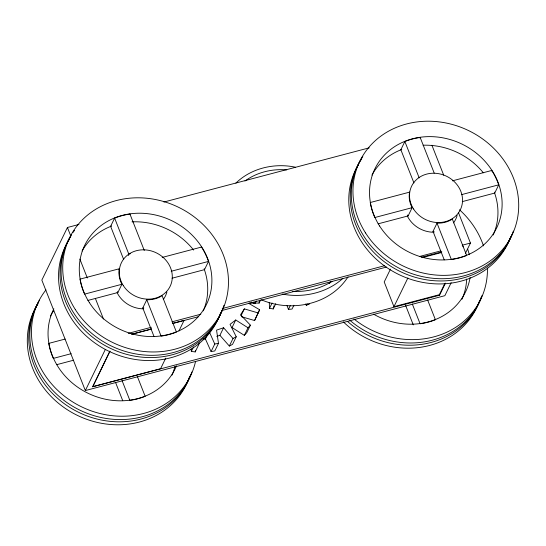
<?xml version="1.0" encoding="UTF-8"?>
<svg xmlns="http://www.w3.org/2000/svg" width="546" height="546" viewBox="0 0 546 546"><rect width="100%" height="100%" fill="white"/><g stroke="black" fill="none" stroke-linecap="round" stroke-linejoin="round"><path stroke-width="0.82" d="M249.092 303.078L259.118 303.071L259.179 301.651M191.086 348.935L191.339 351.426L195.202 351.911L195.516 350.314M199.201 342.738L198.88 344.342L195.202 351.911M269.28 302.518L269.519 308.313L273.205 308.94L273.99 305.787M241.448 316.68L254.586 320.543L259.623 309.732L248.45 303.214M254.586 320.543L259.623 309.732M78.972 224.447L67.431 227.491L41.837 280.125L85.34 390.567L444.853 295.686L451.16 282.719M123.703 259.541L110.62 226.331L114.619 218.1A67.67 60.162 25.9 0 1 129.941 214.066L144.274 250.45M129.689 214.578L129.941 214.066M118.844 269.772L119.342 268.748L80.009 279.122A67.67 60.162 25.9 0 0 84.582 294.123L121.894 284.282A27.068 24.065 25.9 0 1 119.342 268.748M128.446 255.501L128.699 254.989M87.879 300.436L117.888 292.513L121.894 284.282M85.34 390.567L105.371 349.379M445.468 283.128L439.585 295.222L92.677 386.78L109.91 351.146M92.677 386.78L109.951 351.249M153.992 336.438L142.779 307.971L146.778 299.74A27.068 24.065 25.9 0 0 162.087 295.673L176.419 332.064A67.67 60.162 25.9 0 1 161.111 336.111L146.778 299.74M201.256 247.577L201.508 247.058A67.67 60.162 25.9 0 1 208.504 261.418L204.504 269.656L172.058 278.214M165.718 358.162L160.572 368.741L92.636 386.677M178.951 330.944L184.098 320.365L172.638 323.389M191.339 351.426L193.543 346.881M223.594 327.75L219.908 335.319L229.334 346.048L233.012 338.479L223.594 327.75L216.557 330.118L218.482 343.373L214.796 350.948L211.077 351.583L205.426 338.97L207.999 333.667M211.077 351.583L214.755 344.014L209.439 332.139M250.416 325.184L248.007 327.784L235.735 319.99L232.057 327.559L244.328 335.353L246.731 332.753L250.416 325.184L240.547 314.789L244.355 308.879L258.272 312.974M241.039 315.697L244.355 308.879M235.735 319.99L230.037 324.344L236.241 336.773L232.555 344.349L229.334 346.048M251.283 302.068L254.702 303.665L255.808 301.392M259.118 303.071L260.585 300.047M244.328 335.353L248.007 327.784M269.519 308.313L272.099 303.01M273.205 308.94L275.778 303.644M293.898 305.248L292.055 309.036L288.438 309.425L290.281 305.644M305.357 303.986L306.354 305.316L307.091 303.801M413.936 182.944L400.853 149.734L404.859 141.496A67.67 60.162 25.9 0 1 420.174 137.462L434.2 173.062M419.929 137.981L420.174 137.462M409.329 192.663L409.575 192.144L370.249 202.525A67.67 60.162 25.9 0 0 374.815 217.526L412.128 207.678A27.068 24.065 25.9 0 1 409.575 192.144M378.112 223.833L408.121 215.916L412.128 207.678M390.465 269.117L384.213 281.968L393.946 306.675L439.373 294.69L444.888 283.347M393.946 306.675L407.917 277.948M444.226 259.841L433.012 231.374L437.018 223.143A27.068 24.065 25.9 0 0 452.327 219.076L466.659 255.467A67.67 60.162 25.9 0 1 451.344 259.514L437.018 223.143M491.496 170.973L491.748 170.461A67.67 60.162 25.9 0 1 498.744 184.821L494.737 193.059L462.291 201.617M465.492 253.201L470.447 243.052L458.333 212.292M254.702 303.665L256.477 300.955M348.048 276.829C330.071 304.961 291.025 312.51 261.418 299.836M235.872 183.142C251.235 168.072 274.501 162.797 295.284 167.178M331.163 281.797L329.258 283.456M342.813 278.44C326.644 293.059 303.358 298.136 282.207 294.069M244.956 181.026C256.879 172.29 272.113 168.618 286.759 169.888M332.016 281.34C320.427 288.766 306.436 292.062 292.745 291.387M233.012 338.479L236.241 336.773M306.354 305.316L309.589 303.931M216.782 336.37L219.908 335.319M163.902 202.034L369.226 147.843M162.182 257.439L201.508 247.058M452.416 180.842L491.748 170.461M171.198 271.266L208.504 261.418M461.431 194.669L498.744 184.821M65.151 339.059L48.765 343.386A67.67 60.162 25.9 0 0 53.331 358.388L71.178 353.678M128.249 333.367L151.338 327.272M171.956 321.833L200.812 314.216M222.249 308.558L384.691 265.69M419.328 256.545L440.765 250.887M462.203 245.229L470.447 243.052M421.532 257.227L441.81 251.87M131.716 334.186L151.358 329.006M131.859 334.268L151.638 329.047M173.062 323.396L198.607 316.653M221.676 310.565L386.479 267.069M422.734 257.5L441.687 252.498M56.627 364.694L73.662 360.196M214.755 344.014L218.482 343.373M203.119 339.018L205.426 338.97M431.913 145.236L443.727 175.211M462.899 246.307L463.11 246.847M404.859 141.496L419.185 177.873M439.373 294.69L439.585 295.222M427.62 299.945L435.408 319.724A67.67 60.162 25.9 0 1 420.099 323.771L412.312 304.006M405.501 305.125L413.288 324.89M114.619 218.1L128.952 254.47M137.38 376.542L145.175 396.321A67.67 60.162 25.9 0 1 129.859 400.375L122.072 380.603M67.431 227.491L70.85 236.172M79.859 259.05L87.319 277.982M95.4 298.491L103.474 319.007M115.581 382.514L122.741 400.696M287.053 305.644L288.438 309.425M220.611 312.899A84.589 75.205 25.9 0 1 108.756 351.194A84.589 75.205 25.9 0 1 69.124 239.721M82.064 251.003A67.67 60.162 25.9 0 1 110.974 226.29M132.009 221.86A67.67 60.162 25.9 0 1 193.612 250.054M204.552 270.106A67.67 60.162 25.9 0 1 203.283 310.851M110.62 226.331A67.67 60.162 25.9 0 1 111.527 225.976M204.177 268.728A67.67 60.162 25.9 0 1 204.504 269.656M129.764 253.965A27.068 24.065 25.9 0 1 130.61 253.487M143.803 307.999A27.068 24.065 25.9 0 1 142.779 307.971M117.888 292.513A27.068 24.065 25.9 0 1 117.424 291.598M166.871 292.076A27.068 24.065 25.9 0 1 163.281 299.495M143.141 308.831A27.068 24.065 25.9 0 1 117.069 292.547M221.792 310.681A84.589 75.205 25.9 0 1 109.801 348.027A84.589 75.205 25.9 0 1 70.571 236.752M223.901 305.344A84.589 75.205 25.9 0 1 112.544 346.58A84.589 75.205 25.9 0 1 71.656 234.514M73.068 232.398A84.589 75.205 25.9 0 1 74.556 230.33M195.543 361.466A84.589 75.205 25.9 0 1 81.989 407.036A84.589 75.205 25.9 0 1 45.973 289.885M189.36 377.156A84.589 75.205 25.9 0 1 77.512 415.451A84.589 75.205 25.9 0 1 37.879 303.986M176.522 365.786A67.67 60.162 25.9 0 1 89.257 393.837A67.67 60.162 25.9 0 1 53.856 308.811M50.43 315.963A67.67 60.162 25.9 0 1 53.74 310.64M174.945 366.393A67.67 60.162 25.9 0 1 172.038 375.109M190.54 374.938A84.589 75.205 25.9 0 1 79.409 412.694A84.589 75.205 25.9 0 1 38.432 302.45M191.892 371.949A84.589 75.205 25.9 0 1 80.904 410.653A84.589 75.205 25.9 0 1 39.517 300.211M487.435 268.018A84.589 75.205 25.9 0 1 441.885 334.288A84.589 75.205 25.9 0 1 353.883 318.919M459.473 209.753A84.589 75.205 25.9 0 1 483.49 245.857M479.333 301.317A84.589 75.205 25.9 0 1 343.243 321.778M470.12 277.423A67.67 60.162 25.9 0 1 373.478 314.107M467.704 249.194A67.67 60.162 25.9 0 1 469.28 254.695M466.666 279.095A67.67 60.162 25.9 0 1 461.943 299.263M481.046 297.584A84.589 75.205 25.9 0 1 347.543 321.451M482.132 295.352A84.589 75.205 25.9 0 1 349.802 320.243M510.578 237.053A84.589 75.205 25.9 0 1 399.447 274.815A84.589 75.205 25.9 0 1 358.469 164.564M371.915 175.102A67.67 60.162 25.9 0 1 401.208 149.693M423.095 145.229A67.67 60.162 25.9 0 1 483.34 172.823M494.785 193.502A67.67 60.162 25.9 0 1 493.188 235.005M400.853 149.734A67.67 60.162 25.9 0 1 401.76 149.379M494.41 192.124A67.67 60.162 25.9 0 1 494.737 193.059M434.036 231.395A27.068 24.065 25.9 0 1 433.012 231.374M408.121 215.916A27.068 24.065 25.9 0 1 407.664 215.001M457.111 215.479A27.068 24.065 25.9 0 1 453.521 222.898M434.056 232.234A27.068 24.065 25.9 0 1 407.309 215.943M511.752 234.835A84.589 75.205 25.9 0 1 398.785 270.802A84.589 75.205 25.9 0 1 361.739 158.736M513.377 231.088A84.589 75.205 25.9 0 1 400.675 268.973A84.589 75.205 25.9 0 1 362.824 156.497M75.328 309.562A84.589 75.205 25.9 0 0 218.782 317.178A84.589 75.205 25.9 0 0 142.663 197.925A84.589 75.205 25.9 0 0 75.328 309.562M89.38 302.627A67.67 60.162 25.9 0 0 204.143 308.722A67.67 60.162 25.9 0 0 143.25 213.315A67.67 60.162 25.9 0 0 89.38 302.627M123.3 285.578A27.068 24.065 25.9 0 0 169.205 288.015A27.068 24.065 25.9 0 0 144.847 249.856A27.068 24.065 25.9 0 0 123.3 285.578M365.561 232.958A84.589 75.205 25.9 0 0 509.015 240.581A84.589 75.205 25.9 0 0 432.896 121.328A84.589 75.205 25.9 0 0 365.561 232.958M379.613 226.024A67.67 60.162 25.9 0 0 494.376 232.118A67.67 60.162 25.9 0 0 433.483 136.718A67.67 60.162 25.9 0 0 379.613 226.024M413.534 208.981A27.068 24.065 25.9 0 0 459.439 211.418A27.068 24.065 25.9 0 0 435.087 173.259A27.068 24.065 25.9 0 0 413.534 208.981"/></g></svg>
